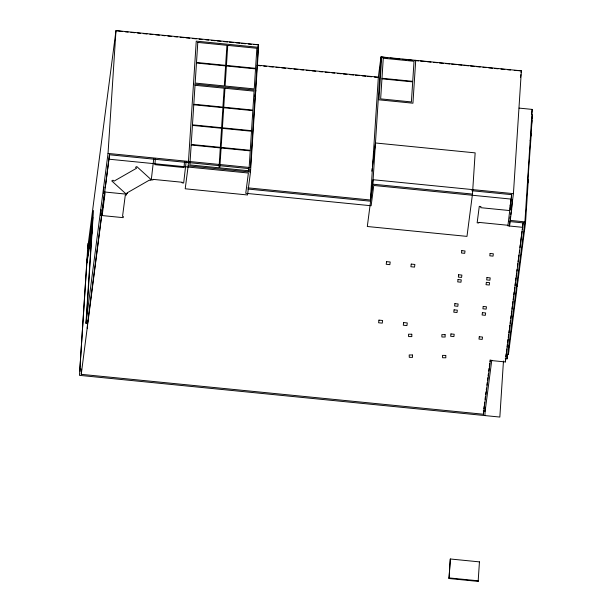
<?xml version="1.0" encoding="UTF-8"?>
<svg xmlns="http://www.w3.org/2000/svg" width="612" height="612" viewBox="0 0 612 612"><rect width="100%" height="100%" fill="white"/><g stroke="black" fill="none" stroke-linecap="round" stroke-linejoin="round"><path stroke-width="0.92" d="M88.006 243.385L79.468 375.347L499.843 417.055L503.462 361.042M81.656 371.079L79.759 370.895L86.85 263.053L92.81 217.214L85.948 323.289L87.524 323.779L101.638 215.195M509.115 221.498L523.153 222.89L505.367 361.937L490.396 360.453L483.404 414.232L81.243 374.33L81.61 369.288L79.988 369.128M86.407 319.762L93.468 210.528L86.82 261.661M87.233 328.231L87.707 320.94M186.117 161.782L183.669 183.003L182.055 182.843L182.131 182.254L153 179.362L152.924 179.951L151.302 179.79L150.047 180.509L149.527 180.035L126.982 192.956L127.503 193.423L126.248 194.142L126.095 195.32L125.284 195.236L122.538 216.396L123.349 216.48L123.196 217.65L100.536 215.401L100.842 210.635M100.536 215.401L100.995 209.465M100.689 214.231L102.303 214.391L105.057 193.231L103.443 193.071L103.902 187.127M102.303 214.391L102.533 210.933M108.033 153.428L115.974 30.6L258.386 44.73L250.446 167.558L108.033 153.428L85.948 323.289M81.243 374.33L109.494 154.767L248.679 168.575L248.503 171.245M103.443 193.071L103.589 191.893L126.248 194.142L111.744 180.915L112.99 180.196L114.031 181.144L136.575 168.224L135.535 167.283L136.79 166.563L151.294 179.79L153.75 158.569M184.503 161.622L184.036 167.558L154.905 164.666L155.371 158.73M188.19 165.867L196.253 41.142L258.562 47.323L250.492 172.049L247.516 194.968L185.207 188.787L188.19 165.867L250.492 172.049M247.814 187.838L370.405 200.002L378.346 77.166L380.978 56.893L521.37 70.816L513.43 193.652L511.272 210.245M372.417 166.487L375.477 142.978L475.149 152.87L472.479 194.073L466.979 236.385L367.307 226.501L372.815 184.181L380.978 56.893L387.442 57.826M381.727 56.954L378.958 99.825L412.939 103.199L415.716 60.328M449.017 578.508L450.317 558.993L479.448 561.877L478.148 581.4L449.017 578.508L450.317 558.993M483.404 414.232L483.633 410.667M484.872 415.563L485.408 407.301M510.339 204.638L510.033 209.403L511.655 209.564L509.513 226.019L509.819 221.253M510.079 218.484L510.201 216.579M522.862 227.343L507.891 225.859L511.663 194.662L471.745 190.707M511.655 209.564L512.267 200.032M505.367 361.937L505.596 358.372M505.252 358.632L507.118 358.816L507.363 355.006M508.626 350.821L508.381 354.593L516.719 290.471L517.14 283.861M508.87 347.042L508.993 345.153M517.354 284.634L517.232 286.515L525.524 222.714L528.332 179.285L527.842 183.034M517.477 282.744L517.66 279.913M507.118 358.816L524.92 221.881L532.195 109.403L519.098 108.102M531.545 124.274L531.935 120.495M532.134 118.606L532.532 114.826L530.941 135.359M530.344 141.028L530.543 139.138M87.7 248.059L115.974 30.6L122.431 31.533M81.534 369.877L81.61 369.288M102.258 210.474L104.706 191.594M105.203 187.815L109.494 154.767M257.912 48.417L258.386 44.73L253.926 44.469M257.966 51.905L258.562 47.323M254.952 96.612L255.311 93.865M255.548 92.029L255.785 90.194L193.476 84.012M248.319 171.337L248.679 168.575M249.971 171.245L250.209 169.402M371.805 171.192L372.173 168.369M370.405 200.002L373.037 179.721L513.43 193.652M520.514 77.441L520.881 74.603M521.126 72.713L521.37 70.816L514.241 70.403M483.817 408.831L484.184 406.001M484.429 404.119L484.673 402.229M485.041 399.399L485.408 396.568M485.653 394.679L486.02 391.848M486.272 389.966L486.517 388.077M486.884 385.246L487.251 382.416M487.496 380.526L487.863 377.696M488.108 375.814L488.353 373.924M488.72 371.094L489.087 368.263M489.332 366.374L489.699 363.543M489.952 361.661L490.197 359.772M510.224 205.731L510.462 203.888M510.699 202.044L511.058 199.275M511.303 197.431L511.663 194.662M491.78 360.162L485.155 411.111L483.258 410.927M510.071 219.471L510.431 216.702M510.676 214.858L511.035 212.096M531.583 114.123L532.195 109.403M530.313 140.814L530.558 138.916M530.933 136.078L531.3 133.232L527.827 181.236M505.78 356.536L506.147 353.69M506.392 351.793L506.767 348.955M507.011 347.058L507.379 344.212M507.623 342.315L507.998 339.476M508.243 337.579L508.61 334.733M508.855 332.836L509.23 329.998M509.475 328.101L509.842 325.255M510.087 323.358L510.462 320.52M510.706 318.623L511.074 315.777M511.326 313.88L511.693 311.041M511.938 309.144L512.305 306.298M512.558 304.401L512.925 301.563M513.17 299.666L513.537 296.82M513.789 294.93L514.157 292.085M514.401 290.187L514.776 287.342M515.021 285.452L515.388 282.606M515.633 280.709L516.008 277.863M516.253 275.974L516.62 273.128M516.865 271.231L517.117 269.334M517.484 266.495L517.851 263.65M518.104 261.752L518.471 258.907M518.716 257.017L518.961 255.12M519.336 252.274L519.58 250.377M519.948 247.539L520.315 244.693M520.567 242.796L521.424 236.163M521.676 234.266L522.044 231.42M522.288 229.523L523.153 222.89M479.372 562.466L479.448 561.877M478.148 581.4L478.224 580.811L449.093 577.919M86.85 263.053L92.075 231.588M88.296 247.378L91.272 243.936M125.276 31.816L128.115 32.099M130.96 32.382L134.747 32.757M137.585 33.04L140.431 33.323M143.269 33.599L147.056 33.974M149.902 34.257L152.74 34.54M155.586 34.823L159.372 35.198M162.218 35.481L165.056 35.764M167.902 36.047L171.689 36.422M174.527 36.705L177.373 36.988M180.211 37.263L183.998 37.646M185.895 37.829L189.682 38.204M192.528 38.487L196.314 38.862M199.16 39.145L201.998 39.428M205.785 39.803L208.631 40.086M211.469 40.369L215.256 40.744M217.153 40.935L220.94 41.31M223.785 41.585L227.572 41.968M229.469 42.151L233.256 42.526M236.094 42.809L239.889 43.184M241.778 43.376L245.573 43.75M248.411 44.033L251.257 44.316M390.28 58.109L394.059 58.484M395.956 58.668L399.743 59.043M402.581 59.326L406.36 59.701M408.258 59.892L412.044 60.267M414.882 60.55L418.662 60.925M420.513 61.047L425.233 61.514M427.122 61.705L430.963 62.141M433.732 62.363L437.503 62.738M439.393 62.921L443.272 63.365M446.003 63.579L449.782 63.954M451.664 64.138L456.384 64.604M458.273 64.796L462.052 65.17M463.942 65.354L468.662 65.828M470.544 66.012L474.323 66.387M476.213 66.57L480.175 67.022M483.013 67.305L485.852 67.588M488.69 67.871L492.476 68.246M494.366 68.429L498.153 68.812M500.991 69.087L504.778 69.462M507.616 69.745L510.454 70.028M257.652 65.193L378.346 77.166M257.132 65.438L260.911 65.813M263.749 66.096L266.587 66.371M269.425 66.654L273.204 67.029M276.043 67.312L278.881 67.595M281.719 67.878L285.498 68.253M288.336 68.529L291.174 68.812M294.012 69.095L297.792 69.47M300.63 69.753L303.468 70.036M306.306 70.311L310.093 70.686M311.982 70.877L315.761 71.252M319.548 71.627L322.386 71.91M325.224 72.193L329.004 72.568M331.842 72.851L334.68 73.126M337.518 73.409L341.297 73.784M343.187 73.975L346.973 74.35M349.812 74.633L353.591 75.008M355.488 75.192L359.267 75.567M362.105 75.85L365.884 76.225M367.781 76.416L371.56 76.791M374.399 77.066L378.185 77.449M372.815 184.181L472.479 194.073M153.444 163.335L155.058 163.496M184.189 166.388L185.811 166.548M109.211 159.219L248.388 173.028L245.749 193.308L371.14 205.747L373.771 185.467L511.372 199.122M509.88 210.582L480.749 207.69L480.902 206.512L479.288 206.351L477.146 222.814L478.768 222.975L478.844 222.386L507.968 225.27M247.937 189.039L370.474 201.195M509.957 220.389L524.92 221.881M523.91 222.554L525.524 222.714M88.648 248.158L90.553 248.342M191.166 145.013L189.873 164.911L219.004 167.803L220.297 147.905L191.166 145.013M192.436 125.384L191.196 144.455L220.328 147.347L221.567 128.268L192.436 125.384M193.767 104.774L192.466 124.825L221.598 127.717L222.898 107.666L193.767 104.774M195.029 85.29L193.805 104.224L222.929 107.108L224.153 88.182L195.029 85.29M196.467 63.021L195.167 83.064L224.298 85.955L225.598 65.905L196.467 63.021M197.798 42.419L196.506 62.462L225.629 65.354L226.93 45.303L197.798 42.419M221.1 147.982L219.815 167.879L248.946 170.771L250.232 150.873L221.1 147.982M222.37 128.352L221.139 147.431L250.27 150.315L251.501 131.243L222.37 128.352M223.709 107.75L222.408 127.793L251.54 130.685L252.833 110.642L223.709 107.75M224.964 88.258L223.74 107.192L252.871 110.084L254.095 91.15L224.964 88.258M226.409 65.989L225.109 86.032L254.24 88.924L255.533 68.881L226.409 65.989M227.74 45.387L226.44 65.43L255.571 68.322L256.872 48.279L227.74 45.387M381.942 78.833L380.649 98.876L411.394 101.929L412.695 81.878L381.942 78.833M383.273 58.232L381.98 78.275L412.725 81.327L414.026 61.276L383.273 58.232M378.958 320.13L378.614 322.769L382.255 323.136L382.592 320.489L378.958 320.13M386.555 261.645L386.21 264.292L389.852 264.652L390.196 262.005L386.555 261.645M403.637 322.578L403.293 325.217L406.934 325.584L407.278 322.937L403.637 322.578M411.241 264.093L410.897 266.74L414.538 267.1L414.875 264.453L411.241 264.093M450.96 333.93L450.654 336.279L453.89 336.6L454.196 334.251L450.96 333.93M454.089 309.833L453.783 312.181L457.019 312.502L457.325 310.154L454.089 309.833M454.892 303.644L454.586 305.992L457.822 306.314L458.128 303.965L454.892 303.644M458.028 279.546L457.722 281.895L460.958 282.216L461.264 279.868L458.028 279.546M458.648 274.75L458.342 277.106L461.578 277.427L461.884 275.071L458.648 274.75M461.785 250.652L461.479 253.008L464.715 253.33L465.021 250.974L461.785 250.652M479.28 336.738L478.974 339.086L482.21 339.408L482.516 337.059L479.28 336.738M482.409 312.64L482.103 314.996L485.339 315.318L485.645 312.962L482.409 312.64M483.212 306.451L482.914 308.8L486.15 309.121L486.456 306.773L483.212 306.451M486.349 282.354L486.043 284.702L489.279 285.024L489.585 282.675L486.349 282.354M486.968 277.565L486.67 279.913L489.906 280.235L490.212 277.886L486.968 277.565M490.105 253.467L489.799 255.816L493.035 256.137L493.341 253.789L490.105 253.467M411.769 334.236L408.518 334.19L408.594 336.569L411.845 336.608L411.769 334.236M445.085 334.665L441.833 334.619L441.91 336.99L445.161 337.036L445.085 334.665M412.45 354.998L409.198 354.952L409.275 357.324L412.526 357.37L412.45 354.998M445.758 355.427L442.514 355.381L442.591 357.752L445.842 357.798L445.758 355.427"/></g></svg>
